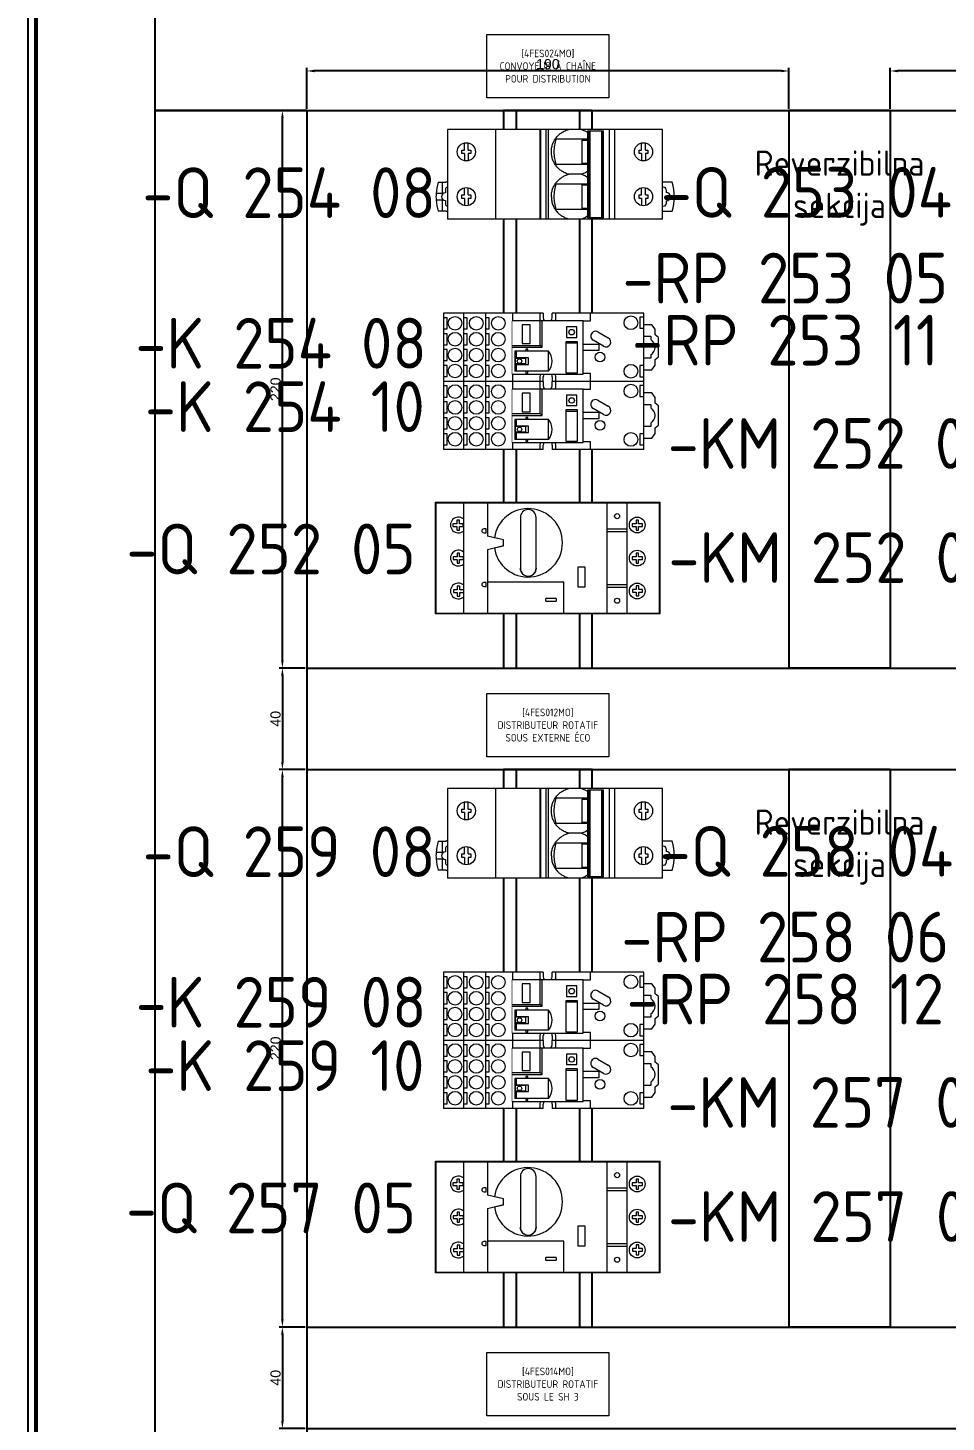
# Model space of a CAD drawing. Header units: millimetres. Extents: x 0 to 69574, y -5 to 41746.
# Drawn here: x 45240 to 45602, y 23922 to 24472 of the extents above; entities that cross this region are included whole.
import ezdxf
from ezdxf.enums import TextEntityAlignment as Align

# ---------------------------------------------------------------- set-up
doc = ezdxf.new("R2010")
doc.units = ezdxf.units.MM
doc.set_wipeout_variables(frame=1)
doc.layers.add('! NO PLOT !', color=7, linetype='Continuous', true_color=0xff75dd, plot=False)
for name, color, linetype, lineweight in [('000-PI-Oprema', 30, 'Continuous', 5), ('000-SI-Oprema', 30, 'Continuous', 5), ('SI-ORMAR-Oprema', 30, 'Continuous', 5)]:
    doc.layers.add(name, color=color, linetype=linetype, lineweight=lineweight)
for name, color, linetype in [('000-PI-ORMAR', 2, 'Continuous'), ('000-PI_TEXT', 7, 'Continuous'), ('002-PI-Kabelska kanalica', 150, 'Continuous'), ('004-PI-DIN Šina', 3, 'Continuous')]:
    doc.layers.add(name, color=color, linetype=linetype)
doc.styles.add('PI0', font='isocpeur.ttf', dxfattribs={"width": 0.9})
doc.styles.get("Standard").update_dxf_attribs({"font": 'arial.ttf'})
doc.dimstyles.new('ISO-25', dxfattribs={"dimtxt": 4, "dimasz": 3, "dimexe": 1.25, "dimexo": 0.625, "dimtad": 1, "dimtxsty": 'Standard', "dimcen": 3, "dimadec": 0, "dimazin": 0, "dimtfac": 1, "dimtmove": 0, "dimatfit": 3, "dimfxl": 1, "dimarcsym": 0})

# ---------------------------------------------------------------- blocks, each defined once
blk = doc.blocks.new('*U581')
at = {"layer": '004-PI-DIN Šina'}
blk.add_lwpolyline([(220, -17.5), (220, 17.5), (0, 17.5), (0, -17.5)], close=True, dxfattribs=at)
for points in [[(0, 12.5), (220, 12.5)], [(0, -12.5), (220, -12.5)]]:
    blk.add_lwpolyline(points, dxfattribs=at)
blk = doc.blocks.new('*U574')
at = {"layer": '002-PI-Kabelska kanalica'}
for p, q in [((80, -100), (80, 791)), ((-20, -100), (80, -100))]:
    blk.add_line(p, q, dxfattribs=at)
blk = doc.blocks.new('*U580')
at = {"layer": '002-PI-Kabelska kanalica'}
for p, q in [((-20, 120), (20, 120)), ((-20, -100), (-20, 120)), ((20, -100), (20, 120)), ((-20, -100), (20, -100))]:
    blk.add_line(p, q, dxfattribs=at)
blk = doc.blocks.new('*D688')
at = {"layer": '! NO PLOT !', "color": 0, "lineweight": -2, "ltscale": 0.25, "transparency": 16777216}
for p, q in [((45580.48, 24440.03), (45580.48, 24456.23)), ((45747.48, 24454.98), (45583.48, 24454.98)), ((45750.48, 24440.03), (45750.48, 24456.23))]:
    blk.add_line(p, q, dxfattribs=at)
at = {"layer": '! NO PLOT !', "color": 0, "ltscale": 0.25, "transparency": 16777216}
for points in [[(45583.48, 24455.48), (45583.48, 24454.48), (45580.48, 24454.98)], [(45747.48, 24455.48), (45747.48, 24454.48), (45750.48, 24454.98)]]:
    blk.add_solid(points, dxfattribs=at)
at = {"layer": 'Defpoints', "color": 0, "ltscale": 0.25, "transparency": 16777216}
for p in [(45580.48, 24454.98), (45580.48, 24439.4), (45750.48, 24439.4)]:
    blk.add_point(p, dxfattribs=at)
at = {"layer": '! NO PLOT !', "color": 0, "ltscale": 0.25, "transparency": 16777216, "insert": (45665.48, 24457.65), "char_height": 4, "attachment_point": 5}
blk.add_mtext('170', dxfattribs=at)
blk = doc.blocks.new('*D689')
at = {"layer": '! NO PLOT !', "color": 0, "lineweight": -2, "ltscale": 0.25, "transparency": 16777216}
for p, q in [((45350.48, 24440.03), (45350.48, 24456.23)), ((45537.48, 24454.98), (45353.48, 24454.98)), ((45540.48, 24440.03), (45540.48, 24456.23))]:
    blk.add_line(p, q, dxfattribs=at)
at = {"layer": '! NO PLOT !', "color": 0, "ltscale": 0.25, "transparency": 16777216}
for points in [[(45353.48, 24455.48), (45353.48, 24454.48), (45350.48, 24454.98)], [(45537.48, 24455.48), (45537.48, 24454.48), (45540.48, 24454.98)]]:
    blk.add_solid(points, dxfattribs=at)
at = {"layer": 'Defpoints', "color": 0, "ltscale": 0.25, "transparency": 16777216}
for p in [(45350.48, 24454.98), (45350.48, 24439.4), (45540.48, 24439.4)]:
    blk.add_point(p, dxfattribs=at)
at = {"layer": '! NO PLOT !', "color": 0, "ltscale": 0.25, "transparency": 16777216, "insert": (45445.48, 24457.65), "char_height": 4, "attachment_point": 5}
blk.add_mtext('190', dxfattribs=at)
blk = doc.blocks.new('*U1086')
at = {"layer": '002-PI-Kabelska kanalica'}
for p, q in [((-20, 470), (20, 470)), ((-20, -100), (-20, 470)), ((20, -100), (20, 470)), ((-20, -100), (20, -100))]:
    blk.add_line(p, q, dxfattribs=at)
blk = doc.blocks.new('*D682')
at = {"layer": '! NO PLOT !', "color": 0, "lineweight": -2, "ltscale": 0.25, "transparency": 16777216}
for p, q in [((45331.11, 24439.4), (45342.07, 24439.4)), ((45340.82, 24222.4), (45340.82, 24436.4)), ((45349.86, 24219.4), (45339.57, 24219.4))]:
    blk.add_line(p, q, dxfattribs=at)
at = {"layer": '! NO PLOT !', "color": 0, "ltscale": 0.25, "transparency": 16777216}
for points in [[(45340.32, 24436.4), (45341.32, 24436.4), (45340.82, 24439.4)], [(45340.32, 24222.4), (45341.32, 24222.4), (45340.82, 24219.4)]]:
    blk.add_solid(points, dxfattribs=at)
at = {"layer": 'Defpoints', "color": 0, "ltscale": 0.25, "transparency": 16777216}
for p in [(45330.48, 24439.4), (45340.82, 24439.4), (45350.48, 24219.4)]:
    blk.add_point(p, dxfattribs=at)
at = {"layer": '! NO PLOT !', "color": 0, "ltscale": 0.25, "transparency": 16777216, "insert": (45338.15, 24329.4), "char_height": 4, "attachment_point": 5, "rotation": 90}
blk.add_mtext('220', dxfattribs=at)
blk = doc.blocks.new('8606.000_montažna')
at = {"layer": '000-PI-ORMAR'}
blk.add_line((50683.39, 38449.42), (50683.39, 36559.42), dxfattribs=at)
blk = doc.blocks.new('*D683')
at = {"layer": '! NO PLOT !', "color": 0, "lineweight": -2, "ltscale": 0.25, "transparency": 16777216}
for p, q in [((45349.86, 24219.4), (45339.57, 24219.4)), ((45340.82, 24216.4), (45340.82, 24182.4)), ((45349.86, 24179.4), (45339.57, 24179.4))]:
    blk.add_line(p, q, dxfattribs=at)
at = {"layer": '! NO PLOT !', "color": 0, "ltscale": 0.25, "transparency": 16777216}
for points in [[(45340.32, 24216.4), (45341.32, 24216.4), (45340.82, 24219.4)], [(45340.32, 24182.4), (45341.32, 24182.4), (45340.82, 24179.4)]]:
    blk.add_solid(points, dxfattribs=at)
at = {"layer": 'Defpoints', "color": 0, "ltscale": 0.25, "transparency": 16777216}
for p in [(45350.48, 24219.4), (45340.82, 24179.4), (45350.48, 24179.4)]:
    blk.add_point(p, dxfattribs=at)
at = {"layer": '! NO PLOT !', "color": 0, "ltscale": 0.25, "transparency": 16777216, "insert": (45338.15, 24199.4), "char_height": 4, "attachment_point": 5, "rotation": 90}
blk.add_mtext('40', dxfattribs=at)
blk = doc.blocks.new('*D678')
at = {"layer": '! NO PLOT !', "color": 0, "lineweight": -2, "ltscale": 0.25, "transparency": 16777216}
for p, q in [((45349.86, 24179.4), (45339.57, 24179.4)), ((45340.82, 23962.4), (45340.82, 24176.4)), ((45349.86, 23959.4), (45339.57, 23959.4))]:
    blk.add_line(p, q, dxfattribs=at)
at = {"layer": '! NO PLOT !', "color": 0, "ltscale": 0.25, "transparency": 16777216}
for points in [[(45340.32, 24176.4), (45341.32, 24176.4), (45340.82, 24179.4)], [(45340.32, 23962.4), (45341.32, 23962.4), (45340.82, 23959.4)]]:
    blk.add_solid(points, dxfattribs=at)
at = {"layer": 'Defpoints', "color": 0, "ltscale": 0.25, "transparency": 16777216}
for p in [(45340.82, 24179.4), (45350.48, 24179.4), (45350.48, 23959.4)]:
    blk.add_point(p, dxfattribs=at)
at = {"layer": '! NO PLOT !', "color": 0, "ltscale": 0.25, "transparency": 16777216, "insert": (45338.15, 24069.4), "char_height": 4, "attachment_point": 5, "rotation": 90}
blk.add_mtext('220', dxfattribs=at)
blk = doc.blocks.new('*D686')
at = {"layer": '! NO PLOT !', "color": 0, "lineweight": -2, "ltscale": 0.25, "transparency": 16777216}
for p, q in [((45349.86, 23959.4), (45339.57, 23959.4)), ((45340.82, 23956.4), (45340.82, 23922.4)), ((45349.86, 23919.4), (45339.57, 23919.4))]:
    blk.add_line(p, q, dxfattribs=at)
at = {"layer": '! NO PLOT !', "color": 0, "ltscale": 0.25, "transparency": 16777216}
for points in [[(45340.32, 23956.4), (45341.32, 23956.4), (45340.82, 23959.4)], [(45340.32, 23922.4), (45341.32, 23922.4), (45340.82, 23919.4)]]:
    blk.add_solid(points, dxfattribs=at)
at = {"layer": 'Defpoints', "color": 0, "ltscale": 0.25, "transparency": 16777216}
for p in [(45350.48, 23959.4), (45340.82, 23919.4), (45350.48, 23919.4)]:
    blk.add_point(p, dxfattribs=at)
at = {"layer": '! NO PLOT !', "color": 0, "ltscale": 0.25, "transparency": 16777216, "insert": (45338.15, 23939.4), "char_height": 4, "attachment_point": 5, "rotation": 90}
blk.add_mtext('40', dxfattribs=at)
blk = doc.blocks.new('*U1406')
at = {"layer": '002-PI-Kabelska kanalica'}
for p, q in [((-20, -100), (-20, 1510)), ((40, -100), (40, 1510)), ((-20, -100), (40, -100))]:
    blk.add_line(p, q, dxfattribs=at)
blk = doc.blocks.new('GV2P04')
at = {"ltscale": 0.25}
blk.add_wipeout([(44692.17, 32178.55), (44736.17, 32178.55), (44736.17, 32090.05), (44692.17, 32090.05)], dxfattribs=at).dxf.layer = '000-PI-Oprema'
at = {"layer": '000-PI-Oprema'}
for p, q in [((44692.17, 32090.05), (44692.17, 32178.55)), ((44692.17, 32178.55), (44736.17, 32178.55)), ((44692.37, 32178.35), (44692.37, 32090.25)), ((44692.37, 32178.35), (44735.97, 32178.35)), ((44694.5, 32178.55), (44694.5, 32178.35)), ((44707.26, 32178.35), (44707.26, 32178.55)), ((44708.08, 32178.55), (44708.08, 32178.35)), ((44720.09, 32178.55), (44720.09, 32178.35)), ((44721.12, 32178.55), (44721.12, 32178.35)), ((44733.89, 32178.55), (44733.89, 32178.35)), ((44735.97, 32178.35), (44735.97, 32090.25)), ((44736.17, 32178.55), (44736.17, 32090.05)), ((44699.08, 32170.02), (44699.08, 32169.02)), ((44700.58, 32170.02), (44699.08, 32170.02)), ((44699.08, 32169.02), (44700.58, 32169.02)), ((44700.58, 32171.52), (44700.58, 32170.02)), ((44701.58, 32171.52), (44700.58, 32171.52)), ((44700.58, 32169.02), (44700.58, 32167.6)), ((44701.58, 32170.02), (44701.58, 32171.52)), ((44703.08, 32170.02), (44701.58, 32170.02)), ((44701.58, 32167.6), (44701.58, 32169.02)), ((44701.58, 32169.02), (44703.08, 32169.02)), ((44703.08, 32169.02), (44703.08, 32170.02)), ((44712.09, 32170.13), (44712.09, 32169.13)), ((44713.59, 32170.13), (44712.09, 32170.13)), ((44712.09, 32169.13), (44713.59, 32169.13)), ((44713.59, 32171.63), (44713.59, 32170.13)), ((44714.59, 32171.63), (44713.59, 32171.63)), ((44713.59, 32169.13), (44713.59, 32167.63)), ((44714.59, 32170.13), (44714.59, 32171.63)), ((44716.09, 32170.13), (44714.59, 32170.13)), ((44714.59, 32167.63), (44714.59, 32169.13)), ((44714.59, 32169.13), (44716.09, 32169.13)), ((44716.09, 32169.13), (44716.09, 32170.13)), ((44725.14, 32170.21), (44725.14, 32169.21)), ((44726.64, 32170.21), (44725.14, 32170.21)), ((44725.14, 32169.21), (44726.64, 32169.21)), ((44726.64, 32171.71), (44726.64, 32170.21)), ((44727.64, 32171.71), (44726.64, 32171.71)), ((44726.64, 32169.21), (44726.64, 32167.71)), ((44727.64, 32170.21), (44727.64, 32171.71)), ((44729.14, 32170.21), (44727.64, 32170.21)), ((44727.64, 32167.71), (44727.64, 32169.21)), ((44727.64, 32169.21), (44729.14, 32169.21)), ((44729.14, 32169.21), (44729.14, 32170.21)), ((44735.97, 32167.6), (44692.37, 32167.6)), ((44713.59, 32167.63), (44714.59, 32167.63)), ((44726.64, 32167.71), (44727.64, 32167.71)), ((44717.57, 32158.05), (44692.37, 32158.05)), ((44692.44, 32158), (44692.44, 32128.05)), ((44692.44, 32158), (44704.62, 32158)), ((44702.97, 32159.61), (44702.97, 32158.61)), ((44702.97, 32158.61), (44704.47, 32158.61)), ((44704.47, 32158.61), (44704.47, 32159.61)), ((44704.62, 32128.05), (44704.62, 32158)), ((44717.57, 32158.05), (44719.1, 32151.82)), ((44721.29, 32151.81), (44722.76, 32158.05)), ((44735.97, 32158.05), (44722.76, 32158.05)), ((44724.12, 32159.61), (44724.12, 32158.61)), ((44724.12, 32158.61), (44725.62, 32158.61)), ((44725.62, 32158.61), (44725.62, 32159.61)), ((44718.17, 32155.4), (44719.02, 32151.77)), ((44721.33, 32151.77), (44722.17, 32155.4)), ((44719.02, 32151.77), (44721.33, 32151.77)), ((44719.1, 32151.82), (44721.29, 32151.81)), ((44710.17, 32145.15), (44710.17, 32145.25)), ((44730.17, 32145.15), (44710.17, 32145.15)), ((44710.17, 32138.95), (44710.17, 32138.85)), ((44710.17, 32138.95), (44730.17, 32138.95)), ((44697.17, 32135.05), (44697.17, 32131.05)), ((44697.17, 32135.05), (44698.17, 32135.05)), ((44698.17, 32131.05), (44697.17, 32131.05)), ((44698.17, 32131.05), (44698.17, 32135.05)), ((44692.44, 32128.05), (44704.62, 32128.05)), ((44702.77, 32122.52), (44702.77, 32119.62)), ((44710.6, 32122.52), (44702.77, 32122.52)), ((44702.77, 32119.62), (44710.6, 32119.62)), ((44710.6, 32119.62), (44710.6, 32122.52)), ((44735.97, 32111.05), (44692.37, 32111.05)), ((44702.67, 32111.05), (44702.67, 32103.05)), ((44703.67, 32111.05), (44703.67, 32103.05)), ((44724.67, 32111.05), (44724.67, 32103.05)), ((44725.67, 32111.05), (44725.67, 32103.05)), ((44692.37, 32103.05), (44735.97, 32103.05)), ((44700.69, 32099.5), (44699.19, 32099.5)), ((44699.19, 32099.5), (44699.19, 32098.5)), ((44699.19, 32098.5), (44700.69, 32098.5)), ((44701.69, 32101), (44700.69, 32101)), ((44700.69, 32101), (44700.69, 32099.5)), ((44700.69, 32098.5), (44700.69, 32097)), ((44701.69, 32099.5), (44701.69, 32101)), ((44703.19, 32099.5), (44701.69, 32099.5)), ((44701.69, 32098.5), (44703.19, 32098.5)), ((44701.69, 32097), (44701.69, 32098.5)), ((44703.19, 32098.5), (44703.19, 32099.5)), ((44713.63, 32099.52), (44712.13, 32099.52)), ((44712.13, 32099.52), (44712.13, 32098.52)), ((44712.13, 32098.52), (44713.63, 32098.52)), ((44714.63, 32101.02), (44713.63, 32101.02)), ((44713.63, 32101.02), (44713.63, 32099.52)), ((44713.63, 32098.52), (44713.63, 32097.02)), ((44714.63, 32099.52), (44714.63, 32101.02)), ((44716.13, 32099.52), (44714.63, 32099.52)), ((44714.63, 32098.52), (44716.13, 32098.52)), ((44714.63, 32097.02), (44714.63, 32098.52)), ((44716.13, 32098.52), (44716.13, 32099.52)), ((44726.63, 32099.52), (44725.13, 32099.52)), ((44725.13, 32099.52), (44725.13, 32098.52)), ((44725.13, 32098.52), (44726.63, 32098.52)), ((44727.63, 32101.02), (44726.63, 32101.02)), ((44726.63, 32101.02), (44726.63, 32099.52)), ((44726.63, 32098.52), (44726.63, 32097.02)), ((44727.63, 32099.52), (44727.63, 32101.02)), ((44729.13, 32099.52), (44727.63, 32099.52)), ((44727.63, 32098.52), (44729.13, 32098.52)), ((44727.63, 32097.02), (44727.63, 32098.52)), ((44729.13, 32098.52), (44729.13, 32099.52)), ((44700.69, 32097), (44701.69, 32097)), ((44713.63, 32097.02), (44714.63, 32097.02)), ((44726.63, 32097.02), (44727.63, 32097.02)), ((44692.17, 32090.05), (44736.17, 32090.05)), ((44692.37, 32090.25), (44735.97, 32090.25)), ((44694.5, 32090.05), (44694.5, 32090.25)), ((44707.26, 32090.05), (44707.26, 32090.25)), ((44708.08, 32090.25), (44708.08, 32090.05)), ((44720.09, 32090.05), (44720.09, 32090.25)), ((44721.12, 32090.05), (44721.12, 32090.25)), ((44733.89, 32090.05), (44733.89, 32090.25))]:
    blk.add_line(p, q, dxfattribs=at)
for centre, radius in [((44697.33, 32107.04), 1), ((44730.68, 32107.04), 1), ((44701.16, 32099.07), 3.11), ((44714.14, 32099.07), 3.11), ((44727.2, 32099.07), 3.11)]:
    blk.add_circle(centre, radius, dxfattribs=at)
for centre, radius, start, end in [((44701.16, 32169.59), 3.11, 320.2533, 219.7467), ((44714.14, 32169.59), 3.11, 320.2533, 219.7467), ((44727.2, 32169.59), 3.11, 320.2533, 219.7467), ((44703.72, 32159.61), 0.75, 0, 180), ((44724.87, 32159.61), 0.75, 0, 180), ((44720.17, 32142.05), 13.5, 98.5196, 81.4804), ((44710.17, 32142.05), 3.2, 90, 270), ((44710.17, 32142.05), 3.1, 90, 270), ((44730.17, 32142.05), 3.1, 270, 90)]:
    blk.add_arc(centre, radius, start, end, dxfattribs=at)
blk = doc.blocks.new('RXM4AB2BD')
at = {"layer": '000-PI-Oprema'}
blk.add_line((46551.77, 45840.71), (46572.85, 45840.71), dxfattribs=at)
blk.add_wipeout([(46551.77, 45840.71), (46572.85, 45840.71), (46572.85, 45812.77), (46551.77, 45812.77)]).dxf.layer = '000-PI-Oprema'
for p, q in [((46551.77, 45840.71), (46551.77, 45812.77)), ((46553.04, 45826.5), (46553.04, 45839.79)), ((46560.91, 45839.79), (46553.04, 45839.79)), ((46555.7, 45839.19), (46553.04, 45839.19)), ((46555.7, 45839.7), (46555.7, 45834.36)), ((46558.24, 45839.7), (46555.7, 45839.7)), ((46555.87, 45835.38), (46555.87, 45839.7)), ((46558.08, 45835.38), (46558.08, 45839.7)), ((46558.24, 45834.36), (46558.24, 45839.7)), ((46560.91, 45839.19), (46558.24, 45839.19)), ((46560.91, 45826.5), (46560.91, 45839.79)), ((46562.46, 45840.71), (46562.46, 45829.05)), ((46563.2, 45840.71), (46563.2, 45829.79)), ((46572.85, 45812.77), (46572.85, 45840.71)), ((46552.27, 45835.48), (46552.27, 45834.62)), ((46553.04, 45835.48), (46552.27, 45835.48)), ((46552.27, 45834.62), (46553.04, 45834.62)), ((46555.7, 45834.36), (46558.24, 45834.36)), ((46555.87, 45835.38), (46558.08, 45835.38)), ((46561.67, 45835.48), (46560.91, 45835.48)), ((46560.91, 45834.62), (46561.67, 45834.62)), ((46561.67, 45834.62), (46561.67, 45835.48)), ((46563.96, 45836.89), (46563.96, 45833.71)), ((46571.32, 45836.89), (46563.96, 45836.89)), ((46563.96, 45833.71), (46571.32, 45833.71)), ((46571.32, 45833.71), (46571.32, 45836.89)), ((46562.46, 45829.05), (46563.2, 45829.79)), ((46562.46, 45829.05), (46572.85, 45829.05)), ((46563.2, 45829.79), (46572.85, 45829.79)), ((46553.04, 45826.49), (46560.9, 45826.49)), ((46552.32, 45819.63), (46552.32, 45815.06)), ((46564.64, 45819.63), (46552.32, 45819.63)), ((46564.14, 45819.63), (46564.14, 45815.06)), ((46564.64, 45815.06), (46564.64, 45819.63)), ((46570.46, 45819.4), (46566.35, 45819.4)), ((46566.35, 45819.4), (46566.35, 45815.29)), ((46570.46, 45815.29), (46570.46, 45819.4)), ((46551.77, 45812.77), (46572.85, 45812.77)), ((46552.32, 45815.06), (46564.64, 45815.06)), ((46566.35, 45815.29), (46570.46, 45815.29))]:
    blk.add_line(p, q, dxfattribs=at)
for centre, radius in [((46556.97, 45837.92), 0.889), ((46568.4, 45817.34), 1.08)]:
    blk.add_circle(centre, radius, dxfattribs=at)
blk.add_arc((46556.97, 45831.15), 6.1, 229.7718, 310.2282, dxfattribs=at)
blk = doc.blocks.new('SCHNEIDER Relay Base 4P')
blk.add_wipeout([(-1.78, 41.15), (25.15, 41.15), (25.15, -37.85), (20.57, -37.85), (20.57, -41.02), (18.76, -42.29), (16.55, -42.29), (15.49, -43.69), (7.87, -43.69), (6.82, -42.29), (4.61, -42.29), (2.79, -41.02), (2.79, -37.85), (-1.78, -37.85)]).dxf.layer = 'SI-ORMAR-Oprema'
at = {"layer": 'SI-ORMAR-Oprema'}
for p, q in [((-1.78, 1.78), (-1.78, 41.15)), ((25.15, 41.15), (-1.78, 41.15)), ((0.13, 41.15), (0.13, 39.62)), ((0.13, 39.62), (4.5, 39.62)), ((4.5, 39.62), (4.5, 41.15)), ((6.4, 41.15), (6.4, 39.62)), ((6.4, 39.62), (10.77, 39.62)), ((10.77, 39.62), (10.77, 41.15)), ((12.67, 41.15), (12.67, 39.62)), ((12.67, 39.62), (17.04, 39.62)), ((17.04, 39.62), (17.04, 41.15)), ((18.95, 41.15), (18.95, 39.62)), ((18.95, 39.62), (23.32, 39.62)), ((23.32, 39.62), (23.32, 41.15)), ((25.15, 1.78), (25.15, 41.15)), ((25.15, 33.3), (-1.78, 33.3)), ((0.13, 33.3), (0.13, 31.78)), ((4.5, 31.78), (4.5, 33.3)), ((6.4, 33.3), (6.4, 31.78)), ((10.77, 31.78), (10.77, 33.3)), ((12.67, 33.3), (12.67, 31.78)), ((17.04, 31.78), (17.04, 33.3)), ((18.95, 33.3), (18.95, 31.78)), ((23.32, 31.78), (23.32, 33.3)), ((0.13, 31.78), (4.5, 31.78)), ((6.4, 31.78), (10.77, 31.78)), ((12.67, 31.78), (17.04, 31.78)), ((18.95, 31.78), (23.32, 31.78)), ((25.15, 24.59), (-1.78, 24.59)), ((0.13, 24.59), (0.13, 23.06)), ((0.13, 23.06), (4.5, 23.06)), ((4.5, 23.06), (4.5, 24.59)), ((6.4, 24.59), (6.4, 23.06)), ((6.4, 23.06), (10.77, 23.06)), ((10.77, 23.06), (10.77, 24.59)), ((12.67, 24.59), (12.67, 23.06)), ((12.67, 23.06), (17.04, 23.06)), ((17.04, 23.06), (17.04, 24.59)), ((18.95, 24.59), (18.95, 23.06)), ((18.95, 23.06), (23.32, 23.06)), ((23.32, 23.06), (23.32, 24.59)), ((25.15, 13.94), (-1.78, 13.94)), ((1.27, 2.91), (1.27, 13.94)), ((22.1, 13.94), (22.1, 2.91)), ((3.24, 7.87), (3.24, 6.86)), ((6.79, 7.87), (3.24, 7.87)), ((3.24, 6.86), (6.79, 6.86)), ((6.79, 6.86), (6.79, 7.87)), ((7.68, 7.87), (7.68, 6.86)), ((11.24, 7.87), (7.68, 7.87)), ((7.68, 6.86), (11.24, 6.86)), ((11.24, 6.86), (11.24, 7.87)), ((12.13, 7.87), (12.13, 6.86)), ((15.68, 7.87), (12.13, 7.87)), ((12.13, 6.86), (15.68, 6.86)), ((15.68, 6.86), (15.68, 7.87)), ((16.57, 7.87), (16.57, 6.86)), ((20.13, 7.87), (16.57, 7.87)), ((16.57, 6.86), (20.13, 6.86)), ((20.13, 6.86), (20.13, 7.87)), ((0, 3.18), (-1.78, 3.18)), ((-1.78, 1.78), (0, 1.78)), ((3.24, 4.19), (3.24, 3.18)), ((6.79, 4.19), (3.24, 4.19)), ((3.24, 3.18), (6.79, 3.18)), ((6.79, 3.18), (6.79, 4.19)), ((7.68, 4.19), (7.68, 3.18)), ((11.24, 4.19), (7.68, 4.19)), ((7.68, 3.18), (11.24, 3.18)), ((11.24, 3.18), (11.24, 4.19)), ((12.13, 4.19), (12.13, 3.18)), ((15.68, 4.19), (12.13, 4.19)), ((12.13, 3.18), (15.68, 3.18)), ((15.68, 3.18), (15.68, 4.19)), ((16.57, 4.19), (16.57, 3.18)), ((20.13, 4.19), (16.57, 4.19)), ((16.57, 3.18), (20.13, 3.18)), ((20.13, 3.18), (20.13, 4.19)), ((25.15, 3.18), (23.37, 3.18)), ((25.15, 1.78), (23.37, 1.78)), ((-1.78, -37.85), (-1.78, -1.78)), ((0, -1.78), (-1.78, -1.78)), ((-1.78, -3.17), (0, -3.17)), ((1.27, -16.79), (1.27, -2.91)), ((3.24, -2.03), (3.24, -3.05)), ((6.79, -2.03), (3.24, -2.03)), ((3.24, -3.05), (6.79, -3.05)), ((6.79, -3.05), (6.79, -2.03)), ((7.68, -2.03), (7.68, -3.05)), ((11.24, -2.03), (7.68, -2.03)), ((7.68, -3.05), (11.24, -3.05)), ((11.24, -3.05), (11.24, -2.03)), ((15.68, -2.03), (12.13, -2.03)), ((12.13, -2.03), (12.13, -3.05)), ((12.13, -3.05), (15.68, -3.05)), ((15.68, -3.05), (15.68, -2.03)), ((20.13, -2.03), (16.57, -2.03)), ((16.57, -2.03), (16.57, -3.05)), ((16.57, -3.05), (20.13, -3.05)), ((20.13, -3.05), (20.13, -2.03)), ((22.1, -2.91), (22.1, -16.79)), ((23.37, -1.78), (25.15, -1.78)), ((23.37, -3.17), (25.15, -3.17)), ((25.15, -37.85), (25.15, -1.78)), ((3.24, -8.64), (3.24, -9.65)), ((6.79, -8.64), (3.24, -8.64)), ((3.24, -9.65), (6.79, -9.65)), ((6.79, -9.65), (6.79, -8.64)), ((20.13, -8.64), (16.57, -8.64)), ((16.57, -8.64), (16.57, -9.65)), ((16.57, -9.65), (20.13, -9.65)), ((20.13, -9.65), (20.13, -8.64)), ((10.54, -11.97), (10.54, -20.24)), ((12.83, -20.24), (12.83, -11.97)), ((-1.78, -16.79), (1.27, -16.79)), ((10.54, -20.24), (12.83, -20.24)), ((12.07, -21.96), (14.43, -17.87)), ((17.73, -19.77), (15.37, -23.86)), ((22.1, -16.79), (25.15, -16.79)), ((-1.78, -37.85), (25.15, -37.85)), ((4.42, -36.32), (0.05, -36.32)), ((0.05, -36.32), (0.05, -37.85)), ((2.79, -37.85), (2.79, -41.02)), ((4.42, -37.85), (4.42, -36.32)), ((7.37, -40.64), (7.37, -37.85)), ((16, -37.85), (16, -40.64)), ((23.52, -36.32), (19.15, -36.32)), ((19.15, -36.32), (19.15, -37.85)), ((20.57, -41.02), (20.57, -37.85)), ((23.52, -37.85), (23.52, -36.32)), ((2.79, -41.02), (4.61, -42.29)), ((4.61, -42.29), (6.82, -42.29)), ((6.82, -42.29), (7.87, -43.69)), ((8.68, -40.64), (7.37, -40.64)), ((7.87, -43.69), (15.49, -43.69)), ((16, -40.64), (14.69, -40.64)), ((15.49, -43.69), (16.55, -42.29)), ((16.55, -42.29), (18.76, -42.29)), ((18.76, -42.29), (20.57, -41.02))]:
    blk.add_line(p, q, dxfattribs=at)
for centre, radius in [((2.31, 36.58), 2.69), ((8.59, 36.58), 2.69), ((14.86, 36.58), 2.69), ((21.13, 36.58), 2.69), ((2.31, 28.22), 2.69), ((8.59, 28.22), 2.69), ((14.86, 28.22), 2.69), ((21.13, 28.22), 2.69), ((2.31, 19.51), 2.69), ((8.59, 19.51), 2.69), ((14.86, 19.51), 2.69), ((21.13, 19.51), 2.69), ((11.68, -9.92), 2.35), ((7.8, -20.57), 1.91), ((2.24, -32.77), 2.69), ((21.34, -32.77), 2.69)]:
    blk.add_circle(centre, radius, dxfattribs=at)
for centre, radius, start, end in [((0, 0), 3.17, 270, 90), ((0, 0), 1.78, 270, 90), ((23.37, 0), 3.17, 90, 270), ((23.37, 0), 1.78, 90, 270), ((13.72, -22.91), 1.91, 150, 330), ((16.08, -18.82), 1.91, 330, 150), ((11.68, -38.73), 3.56, 212.3924, 327.6076)]:
    blk.add_arc(centre, radius, start, end, dxfattribs=at)
at = {"layer": '000-PI-Oprema'}
blk.add_blockref('RXM4AB2BD', (-46550.77, -45826.77), dxfattribs=at)
blk = doc.blocks.new('A9F74206')
at = {"layer": '000-PI-Oprema'}
for centre, radius, start, end in [((43774.23, 37206.69), 19.35, 93.7668, 107.1978), ((43774.23, 37206.69), 19.35, 86.3591, 93.7668), ((43774.23, 37206.69), 19.35, 72.9337, 86.3591), ((43774.21, 37154.14), 22, 254.849, 285.151)]:
    blk.add_arc(centre, radius, start, end, dxfattribs=at)
at = {"ltscale": 0.25}
blk.add_wipeout([(43765.36, 37221.54), (43800.76, 37221.54), (43800.76, 37136.74), (43765.36, 37136.74)], dxfattribs=at).dxf.layer = '000-PI-Oprema'
at = {"layer": '000-PI-Oprema'}
for p, q in [((43768.51, 37223.54), (43768.51, 37225.18)), ((43772.96, 37226), (43772.96, 37223.54)), ((43775.46, 37223.54), (43775.46, 37226)), ((43779.91, 37225.19), (43779.91, 37223.54)), ((43765.36, 37136.74), (43765.36, 37221.54)), ((43800.76, 37221.54), (43765.36, 37221.54)), ((43768.51, 37222.11), (43768.51, 37223.54)), ((43772.96, 37223.54), (43768.51, 37223.54)), ((43772.66, 37222.31), (43771.46, 37222.31)), ((43779.91, 37223.54), (43775.46, 37223.54)), ((43776.96, 37222.31), (43775.76, 37222.31)), ((43779.91, 37223.54), (43779.91, 37222.11)), ((43800.76, 37136.74), (43800.76, 37221.54)), ((43773.51, 37214.81), (43770.69, 37214.81)), ((43773.51, 37213.31), (43770.69, 37213.31)), ((43773.51, 37214.81), (43773.51, 37215.81)), ((43773.51, 37215.81), (43774.91, 37215.81)), ((43773.51, 37212.31), (43773.51, 37213.31)), ((43774.91, 37215.81), (43774.91, 37214.81)), ((43774.91, 37214.81), (43777.73, 37214.81)), ((43774.91, 37213.31), (43774.91, 37212.31)), ((43774.91, 37213.31), (43777.73, 37213.31)), ((43791.21, 37214.81), (43788.39, 37214.81)), ((43791.21, 37213.31), (43788.39, 37213.31)), ((43791.21, 37214.81), (43791.21, 37215.81)), ((43791.21, 37215.81), (43792.61, 37215.81)), ((43791.21, 37212.31), (43791.21, 37213.31)), ((43792.61, 37215.81), (43792.61, 37214.81)), ((43792.61, 37214.81), (43795.43, 37214.81)), ((43792.61, 37213.31), (43792.61, 37212.31)), ((43792.61, 37213.31), (43795.43, 37213.31)), ((43774.91, 37212.31), (43773.51, 37212.31)), ((43792.61, 37212.31), (43791.21, 37212.31)), ((43800.76, 37202.64), (43765.36, 37202.64)), ((43800.76, 37185.14), (43765.36, 37185.14)), ((43765.36, 37184.74), (43800.76, 37184.74)), ((43765.36, 37182.64), (43800.76, 37182.64)), ((43800.76, 37181.84), (43765.36, 37181.84)), ((43769.21, 37166.23), (43769.21, 37178.78)), ((43779.21, 37166.23), (43779.21, 37178.78)), ((43786.91, 37166.23), (43786.91, 37178.78)), ((43796.91, 37166.23), (43796.91, 37178.78)), ((43783.06, 37168.72), (43783.06, 37173.72)), ((43765.91, 37159.95), (43765.91, 37166.23)), ((43765.91, 37166.23), (43800.21, 37166.23)), ((43800.21, 37165.96), (43765.91, 37165.96)), ((43800.21, 37165.39), (43765.91, 37165.39)), ((43769.56, 37166.23), (43769.56, 37168.44)), ((43769.56, 37168.44), (43778.86, 37168.44)), ((43778.86, 37168.44), (43778.86, 37166.23)), ((43787.26, 37168.44), (43796.56, 37168.44)), ((43787.26, 37166.23), (43787.26, 37168.44)), ((43796.56, 37168.44), (43796.56, 37166.23)), ((43800.21, 37166.23), (43800.21, 37159.95)), ((43800.21, 37160.79), (43765.91, 37160.79)), ((43765.91, 37160.16), (43800.21, 37160.16)), ((43765.91, 37159.95), (43800.21, 37159.95)), ((43765.36, 37157.64), (43800.76, 37157.64)), ((43800.76, 37155.63), (43765.36, 37155.63)), ((43773.51, 37144.99), (43770.69, 37144.99)), ((43773.51, 37143.49), (43770.69, 37143.49)), ((43773.51, 37145.99), (43774.91, 37145.99)), ((43773.51, 37144.99), (43773.51, 37145.99)), ((43773.51, 37142.49), (43773.51, 37143.49)), ((43774.91, 37142.49), (43773.51, 37142.49)), ((43774.91, 37145.99), (43774.91, 37144.99)), ((43774.91, 37144.99), (43777.73, 37144.99)), ((43774.91, 37143.49), (43777.73, 37143.49)), ((43774.91, 37143.49), (43774.91, 37142.49)), ((43791.21, 37144.99), (43788.39, 37144.99)), ((43791.21, 37143.49), (43788.39, 37143.49)), ((43791.21, 37145.99), (43792.61, 37145.99)), ((43791.21, 37144.99), (43791.21, 37145.99)), ((43791.21, 37142.49), (43791.21, 37143.49)), ((43792.61, 37142.49), (43791.21, 37142.49)), ((43792.61, 37145.99), (43792.61, 37144.99)), ((43792.61, 37144.99), (43795.43, 37144.99)), ((43792.61, 37143.49), (43795.43, 37143.49)), ((43792.61, 37143.49), (43792.61, 37142.49)), ((43765.36, 37136.74), (43800.76, 37136.74)), ((43768.46, 37136.74), (43768.46, 37132.91)), ((43779.96, 37132.91), (43779.96, 37136.74)), ((43772.61, 37135.24), (43771.46, 37135.24)), ((43776.96, 37135.24), (43775.81, 37135.24))]:
    blk.add_line(p, q, dxfattribs=at)
for points in [[(43766.62, 37166.23), (43765.95, 37167.15), (43765.36, 37168.72)], [(43783.06, 37168.72), (43782.43, 37167.05), (43781.81, 37166.23)], [(43784.31, 37166.23), (43783.68, 37167.09), (43783.06, 37168.72)], [(43800.76, 37168.72), (43800.12, 37167.04), (43799.51, 37166.23)]]:
    blk.add_lwpolyline(points, dxfattribs=at)
for centre in [(43774.21, 37214.06), (43791.91, 37214.06), (43774.21, 37144.24), (43791.91, 37144.24)]:
    blk.add_circle(centre, 3.6, dxfattribs=at)
for centre, radius, start, end in [((43767.51, 37222.33), 0.997, 308.5163, 347.0319), ((43767.51, 37222.33), 0.997, 347.0631, 359.9849), ((43771.46, 37221.31), 1, 90.0557, 166.524), ((43776.96, 37221.31), 1, 13.4739, 89.9443), ((43780.91, 37222.33), 0.998, 180.0152, 192.8736), ((43780.91, 37222.33), 0.997, 192.9049, 231.4838), ((43771.46, 37136.24), 1, 149.9964, 270), ((43776.96, 37136.24), 1, 270, 30.0038), ((43774.21, 37135.24), 1.6, 180, 0)]:
    blk.add_arc(centre, radius, start, end, dxfattribs=at)
blk.add_ellipse((43774.21, 37222.31), major_axis=(0, 1.55), ratio=0.997493, start_param=-1.570796, end_param=1.570796, dxfattribs=at)
for points, knots in [([(43768.51, 37222.11), (43768.51, 37222.01), (43768.48, 37221.8), (43768.39, 37221.62), (43768.33, 37221.53)], [0, 0, 0, 0, 0.500039, 1, 1, 1, 1]), ([(43780.09, 37221.53), (43780.03, 37221.62), (43779.94, 37221.8), (43779.91, 37222.01), (43779.91, 37222.11)], [0, 0, 0, 0, 0.499961, 1, 1, 1, 1]), ([(43774.21, 37180.56), (43773.65, 37180.56), (43772.52, 37180.45), (43770.88, 37179.98), (43769.36, 37179.21), (43768.46, 37178.52), (43768.04, 37178.14)], [0, 0, 0, 0, 0.249983, 0.499973, 0.749982, 1, 1, 1, 1]), ([(43774.21, 37180.56), (43774.71, 37180.56), (43775.47, 37180.5), (43776.45, 37180.29), (43777.41, 37180), (43778.56, 37179.49), (43779.82, 37178.67), (43780.93, 37177.65), (43781.86, 37176.46), (43782.59, 37175.14), (43782.93, 37174.2), (43783.06, 37173.72)], [0, 0, 0, 0, 0.125046, 0.187644, 0.250209, 0.375224, 0.500253, 0.625262, 0.750232, 0.875163, 1, 1, 1, 1]), ([(43783.06, 37173.72), (43783.19, 37174.2), (43783.54, 37175.14), (43784.26, 37176.46), (43785.2, 37177.65), (43786.31, 37178.67), (43787.57, 37179.49), (43788.95, 37180.1), (43790.41, 37180.47), (43791.41, 37180.56), (43791.91, 37180.56)], [0, 0, 0, 0, 0.124861, 0.249813, 0.374793, 0.499813, 0.624849, 0.749888, 0.874952, 1, 1, 1, 1]), ([(43791.91, 37180.56), (43792.41, 37180.56), (43793.17, 37180.5), (43794.15, 37180.29), (43795.11, 37180), (43796.26, 37179.49), (43797.52, 37178.67), (43798.63, 37177.65), (43799.56, 37176.46), (43800.29, 37175.14), (43800.63, 37174.2), (43800.76, 37173.72)], [0, 0, 0, 0, 0.125046, 0.187644, 0.250209, 0.375224, 0.500253, 0.625262, 0.750232, 0.875163, 1, 1, 1, 1]), ([(43765.36, 37173.72), (43765.48, 37174.14), (43765.77, 37174.96), (43766.37, 37176.13), (43767.12, 37177.2), (43767.72, 37177.84), (43768.04, 37178.14)], [0, 0, 0, 0, 0.249803, 0.499808, 0.749905, 1, 1, 1, 1]), ([(43774.21, 37179.55), (43773.35, 37179.55), (43771.66, 37179.42), (43770, 37179.04), (43769.21, 37178.78)], [0, 0, 0, 0, 0.509146, 1, 1, 1, 1]), ([(43779.21, 37178.78), (43778.42, 37179.04), (43776.77, 37179.42), (43775.07, 37179.55), (43774.21, 37179.55)], [0, 0, 0, 0, 0.490854, 1, 1, 1, 1]), ([(43791.91, 37179.55), (43791.05, 37179.55), (43789.36, 37179.42), (43787.7, 37179.04), (43786.91, 37178.78)], [0, 0, 0, 0, 0.509146, 1, 1, 1, 1]), ([(43796.91, 37178.78), (43796.12, 37179.04), (43794.47, 37179.42), (43792.77, 37179.55), (43791.91, 37179.55)], [0, 0, 0, 0, 0.490854, 1, 1, 1, 1])]:
    blk.add_open_spline(points, degree=3, knots=knots, dxfattribs=at)

msp = doc.modelspace()

# ---------------------------------------------------------------- linework, layer by layer
at = {"layer": '! NO PLOT !', "ltscale": 0.25}
for p, q in [((45350.483, 24439.404), (45540.483, 24439.404)), ((45350.483, 24439.404), (45350.483, 24219.404)), ((45580.483, 24439.404), (45750.483, 24439.404)), ((45350.483, 24179.404), (45350.483, 23959.404))]:
    msp.add_line(p, q, dxfattribs=at)
at = {"layer": '000-PI-Oprema', "ltscale": 0.25}
msp.add_line((45368.282, 24219.402), (45522.683, 24219.406), dxfattribs=at)
at = {"layer": '000-PI-Oprema'}
for points in [[(45421.483, 24469.404), (45469.483, 24469.404), (45469.483, 24444.404), (45421.483, 24444.404)], [(45421.483, 24209.404), (45469.483, 24209.404), (45469.483, 24184.404), (45421.483, 24184.404)], [(45421.483, 23949.404), (45469.483, 23949.404), (45469.483, 23924.404), (45421.483, 23924.404)]]:
    msp.add_lwpolyline(points, close=True, dxfattribs=at)
at = {"layer": '000-PI-ORMAR'}
for p, q in [((45243.995, 24761.404), (45243.995, 22776.904)), ((45240.483, 24740.904), (45240.483, 22789.904)), ((45243.201, 24740.904), (45243.201, 22789.904)), ((45243.983, 22789.904), (45243.983, 24740.766))]:
    msp.add_line(p, q, dxfattribs=at)

# ---------------------------------------------------------------- block references
for name, p, rotation in [('*U574', (45390.483, 24519.404), 270), ('*U1406', (45330.483, 24339.404), 180), ('*U581', (45445.483, 24439.404), 270), ('*U580', (45560.483, 24339.404), 180), ('*U1086', (45450.483, 24199.404), 270), ('*U581', (45445.483, 24179.404), 270), ('*U580', (45560.483, 24079.404), 180), ('*U1086', (45450.483, 23939.404), 270)]:
    msp.add_blockref(name, p, dxfattribs=dict(rotation=rotation))
at = {"layer": '000-PI-Oprema'}
msp.add_blockref('8606.000_montažna', (-5392.912, -13740.014), dxfattribs=at)

# ---------------------------------------------------------------- texts
at = {"layer": '! NO PLOT !', "char_height": 10, "width": 70.16793, "attachment_point": 5, "style": 'PI0'}
for insert in [(45560.483, 24408.785), (45560.483, 24148.785)]:
    msp.add_mtext('{\\fISOCPEUR|b0|i0|c238|p34;Reverzibilna sekcija}', dxfattribs=dict(at, insert=insert))
at = {"layer": '000-PI_TEXT', "style": 'PI0', "width": 0.9}
for s, p in [('-RP 253 05', (45539.093, 24373.314)), ('-K 254 08', (45340.297, 24347.596)), ('-K 254 10', (45341.801, 24322.577)), ('-KM 252 05', (45558.128, 24308.054)), ('-Q 252 05', (45336.325, 24266.407)), ('-KM 252 07', (45558.128, 24263.054)), ('-RP 258 06', (45539.093, 24113.314)), ('-K 259 08', (45340.297, 24087.596)), ('-K 259 10', (45341.801, 24062.577)), ('-KM 257 05', (45558.128, 24048.054)), ('-Q 257 05', (45336.325, 24006.407)), ('-KM 257 07', (45558.128, 24003.054))]:
    msp.add_text(s, height=20, dxfattribs=at).set_placement(p, align=Align.MIDDLE)
at = {"layer": '000-PI_TEXT', "linetype": 'Continuous', "char_height": 3, "width": 48, "attachment_point": 4, "style": 'PI0'}
for s, insert in [('\\pxqc;{\\fISOCPEUR|b0|i0|c238|p34;[4FES024MO]\\PCONVOYEUR À CHAÎNE POUR DISTRIBUTION }', (45421.483, 24456.904)), ('\\pxqc;{\\fISOCPEUR|b0|i0|c238|p34;[4FES012MO]\\PDISTRIBUTEUR ROTATIF SOUS EXTERNE ÉCO}', (45421.483, 24196.904)), ('\\pxqc;{\\fISOCPEUR|b0|i0|c238|p34;[4FES014MO]\\PDISTRIBUTEUR ROTATIF SOUS LE SH 3}', (45421.483, 23936.904))]:
    msp.add_mtext(s, dxfattribs=dict(at, insert=insert))

# ---------------------------------------------------------------- dimensions: what is measured, and where the dimension line sits
at = {"layer": '! NO PLOT !', "ltscale": 0.25}
for base, p1, p2, picture, middle in [((45350.483, 24454.983), (45540.483, 24439.404), (45350.483, 24439.404), '*D689', (45445.483, 24457.65)), ((45580.483, 24454.983), (45750.483, 24439.404), (45580.483, 24439.404), '*D688', (45665.483, 24457.65))]:
    dim = msp.add_linear_dim(base=base, p1=p1, p2=p2, dimstyle='ISO-25', dxfattribs=at)
    dim.commit()
    dim.dimension.update_dxf_attribs({"geometry": picture, "text_midpoint": middle})
for base, p1, p2, picture, middle in [((45340.82, 24439.404), (45350.483, 24219.404), (45330.483, 24439.404), '*D682', (45338.153, 24329.404)), ((45340.82, 24179.404), (45350.483, 24219.404), (45350.483, 24179.404), '*D683', (45338.153, 24199.404)), ((45340.82, 24179.404), (45350.483, 23959.404), (45350.483, 24179.404), '*D678', (45338.153, 24069.404)), ((45340.82, 23919.404), (45350.483, 23959.404), (45350.483, 23919.404), '*D686', (45338.153, 23939.404))]:
    dim = msp.add_linear_dim(base=base, p1=p1, p2=p2, angle=90, dimstyle='ISO-25', dxfattribs=at)
    dim.commit()
    dim.dimension.update_dxf_attribs({"geometry": picture, "text_midpoint": middle})

# ---------------------------------------------------------------- next in the draw order: block references
at = {"layer": '000-PI-Oprema'}
for name, p, rotation in [('A9F74206', (82627.417, -19368.831), 89.99999999999999), ('GV2P04', (77579.79, -20451.344), 90), ('A9F74206', (82627.417, -19628.831), 89.99999999999999), ('GV2P04', (77579.79, -20711.344), 90)]:
    msp.add_blockref(name, p, dxfattribs=dict(at, rotation=rotation))
at = {"layer": '000-SI-Oprema', "rotation": 89.99999999999999}
for p in [(45445.457, 24307.376), (45445.457, 24047.376)]:
    msp.add_blockref('SCHNEIDER Relay Base 4P', p, dxfattribs=at)

# ---------------------------------------------------------------- next in the draw order: block references
for p in [(45445.457, 24334.3), (45445.457, 24074.3)]:
    msp.add_blockref('SCHNEIDER Relay Base 4P', p, dxfattribs=at)

# ---------------------------------------------------------------- next in the draw order: texts
at = {"layer": '000-PI_TEXT', "style": 'PI0', "width": 0.9}
for s, p in [('-Q 254 08', (45343.462, 24407.001)), ('-Q 253 04', (45547.414, 24407.139)), ('-Q 259 08', (45343.462, 24147.001)), ('-Q 258 04', (45547.414, 24147.139))]:
    msp.add_text(s, height=20, dxfattribs=at).set_placement(p, align=Align.MIDDLE)

# ---------------------------------------------------------------- next in the draw order: texts
for s, p in [('-RP 253 11', (45539.093, 24348.814)), ('-RP 258 12', (45539.093, 24088.814))]:
    msp.add_text(s, height=20, dxfattribs=at).set_placement(p, align=Align.MIDDLE)

doc.saveas('drawing.dxf')
